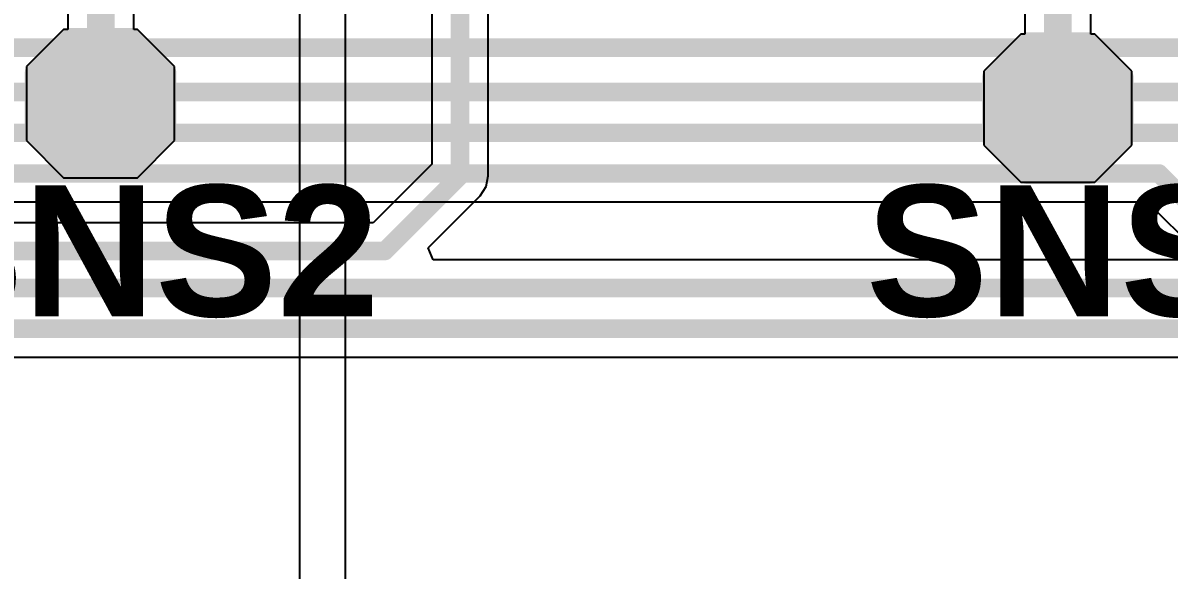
# Model space of a CAD drawing. Header units: inches. Extents: x -11 to 5379, y 0 to 5429.
# Drawn here: x 275.63 to 291.37, y 77.21 to 84.72 of the extents above; entities that cross this region are included whole.
import ezdxf

# ---------------------------------------------------------------- set-up
doc = ezdxf.new("R2010")
doc.units = ezdxf.units.IN
for name, color, linetype in [('Bottom Layer', 5, 'Continuous'), ('PWR', 76, 'Continuous'), ('Top Layer', 1, 'Continuous'), ('Top Overlay', 2, 'Continuous'), ('Top Paste', 8, 'Continuous'), ('Top Solder', 216, 'Continuous')]:
    doc.layers.add(name, color=color, linetype=linetype)
doc.styles.add('Arial_Bold', font='', dxfattribs={"height": 0.2})
doc.styles.get('Arial_Bold').set_extended_font_data('Arial', bold=True)

# ---------------------------------------------------------------- blocks, each defined once
blk = doc.blocks.new('T__________170')
at = {"layer": 'Top Layer'}
blk.add_hatch(color=1, dxfattribs=at).paths.add_polyline_path([(0.381, 0.762), (-0.381, 0.762), (-0.762, 0.381), (-0.762, -0.381), (-0.381, -0.762), (0.381, -0.762), (0.762, -0.381), (0.762, 0.381)])
at = {"layer": 'Top Paste'}
blk.add_hatch(color=8, dxfattribs=at).paths.add_polyline_path([(0.381, 0.762), (-0.381, 0.762), (-0.762, 0.381), (-0.762, -0.381), (-0.381, -0.762), (0.381, -0.762), (0.762, -0.381), (0.762, 0.381)])
at = {"layer": 'Top Solder'}
blk.add_hatch(color=216, dxfattribs=at).paths.add_polyline_path([(0.432, 0.864), (-0.432, 0.864), (-0.864, 0.432), (-0.864, -0.432), (-0.432, -0.864), (0.432, -0.864), (0.864, -0.432), (0.864, 0.432)])
at = {"layer": 'Top Overlay'}
for points in [[(-0.94, 0.432, 0.2, 0.2, 0), (-0.432, 0.94, 0.2, 0.2, 0)], [(0.432, 0.94, 0.2, 0.2, 0), (-0.432, 0.94, 0.2, 0.2, 0)], [(0.94, 0.432, 0.2, 0.2, 0), (0.432, 0.94, 0.2, 0.2, 0)], [(-0.94, -0.432, 0.2, 0.2, 0), (-0.94, 0.432, 0.2, 0.2, 0)], [(0.94, -0.432, 0.2, 0.2, 0), (0.94, 0.432, 0.2, 0.2, 0)], [(-0.432, -0.94, 0.2, 0.2, 0), (-0.94, -0.432, 0.2, 0.2, 0)], [(0.432, -0.94, 0.2, 0.2, 0), (0.94, -0.432, 0.2, 0.2, 0)], [(0.432, -0.94, 0.2, 0.2, 0), (-0.432, -0.94, 0.2, 0.2, 0)]]:
    blk.add_lwpolyline(points, format="xyseb", dxfattribs=at)
for points in [[(-0.482, 0.94, 0.1, 0.1, 1), (-0.382, 0.94, 0.1, 0.1, 1)], [(-0.482, 0.94, 0.1, 0.1, 1), (-0.382, 0.94, 0.1, 0.1, 1)], [(0.382, 0.94, 0.1, 0.1, 1), (0.482, 0.94, 0.1, 0.1, 1)], [(0.382, 0.94, 0.1, 0.1, 1), (0.482, 0.94, 0.1, 0.1, 1)], [(-0.99, 0.432, 0.1, 0.1, 1), (-0.89, 0.432, 0.1, 0.1, 1)], [(-0.99, 0.432, 0.1, 0.1, 1), (-0.89, 0.432, 0.1, 0.1, 1)], [(0.89, 0.432, 0.1, 0.1, 1), (0.99, 0.432, 0.1, 0.1, 1)], [(0.89, 0.432, 0.1, 0.1, 1), (0.99, 0.432, 0.1, 0.1, 1)], [(-0.99, -0.432, 0.1, 0.1, 1), (-0.89, -0.432, 0.1, 0.1, 1)], [(-0.99, -0.432, 0.1, 0.1, 1), (-0.89, -0.432, 0.1, 0.1, 1)], [(0.89, -0.432, 0.1, 0.1, 1), (0.99, -0.432, 0.1, 0.1, 1)], [(0.89, -0.432, 0.1, 0.1, 1), (0.99, -0.432, 0.1, 0.1, 1)], [(-0.482, -0.94, 0.1, 0.1, 1), (-0.382, -0.94, 0.1, 0.1, 1)], [(-0.482, -0.94, 0.1, 0.1, 1), (-0.382, -0.94, 0.1, 0.1, 1)], [(0.382, -0.94, 0.1, 0.1, 1), (0.482, -0.94, 0.1, 0.1, 1)], [(0.382, -0.94, 0.1, 0.1, 1), (0.482, -0.94, 0.1, 0.1, 1)]]:
    blk.add_lwpolyline(points, format="xyseb", close=True, dxfattribs=at)
blk = doc.blocks.new('T__________171')
at = {"layer": 'Top Layer'}
blk.add_hatch(color=1, dxfattribs=at).paths.add_polyline_path([(0.381, 0.762), (-0.381, 0.762), (-0.762, 0.381), (-0.762, -0.381), (-0.381, -0.762), (0.381, -0.762), (0.762, -0.381), (0.762, 0.381)])
at = {"layer": 'Top Paste'}
blk.add_hatch(color=8, dxfattribs=at).paths.add_polyline_path([(0.381, 0.762), (-0.381, 0.762), (-0.762, 0.381), (-0.762, -0.381), (-0.381, -0.762), (0.381, -0.762), (0.762, -0.381), (0.762, 0.381)])
at = {"layer": 'Top Solder'}
blk.add_hatch(color=216, dxfattribs=at).paths.add_polyline_path([(0.432, 0.864), (-0.432, 0.864), (-0.864, 0.432), (-0.864, -0.432), (-0.432, -0.864), (0.432, -0.864), (0.864, -0.432), (0.864, 0.432)])
at = {"layer": 'Top Overlay'}
for points in [[(-0.94, 0.432, 0.2, 0.2, 0), (-0.432, 0.94, 0.2, 0.2, 0)], [(-0.432, 0.94, 0.2, 0.2, 0), (0.432, 0.94, 0.2, 0.2, 0)], [(0.432, 0.94, 0.2, 0.2, 0), (0.94, 0.432, 0.2, 0.2, 0)], [(-0.94, -0.432, 0.2, 0.2, 0), (-0.94, 0.432, 0.2, 0.2, 0)], [(0.94, -0.432, 0.2, 0.2, 0), (0.94, 0.432, 0.2, 0.2, 0)], [(-0.94, -0.432, 0.2, 0.2, 0), (-0.432, -0.94, 0.2, 0.2, 0)], [(0.432, -0.94, 0.2, 0.2, 0), (0.94, -0.432, 0.2, 0.2, 0)], [(-0.432, -0.94, 0.2, 0.2, 0), (0.432, -0.94, 0.2, 0.2, 0)]]:
    blk.add_lwpolyline(points, format="xyseb", dxfattribs=at)
for points in [[(-0.482, 0.94, 0.1, 0.1, 1), (-0.382, 0.94, 0.1, 0.1, 1)], [(-0.482, 0.94, 0.1, 0.1, 1), (-0.382, 0.94, 0.1, 0.1, 1)], [(0.382, 0.94, 0.1, 0.1, 1), (0.482, 0.94, 0.1, 0.1, 1)], [(0.382, 0.94, 0.1, 0.1, 1), (0.482, 0.94, 0.1, 0.1, 1)], [(-0.99, 0.432, 0.1, 0.1, 1), (-0.89, 0.432, 0.1, 0.1, 1)], [(-0.99, 0.432, 0.1, 0.1, 1), (-0.89, 0.432, 0.1, 0.1, 1)], [(0.89, 0.432, 0.1, 0.1, 1), (0.99, 0.432, 0.1, 0.1, 1)], [(0.89, 0.432, 0.1, 0.1, 1), (0.99, 0.432, 0.1, 0.1, 1)], [(-0.99, -0.432, 0.1, 0.1, 1), (-0.89, -0.432, 0.1, 0.1, 1)], [(-0.99, -0.432, 0.1, 0.1, 1), (-0.89, -0.432, 0.1, 0.1, 1)], [(0.89, -0.432, 0.1, 0.1, 1), (0.99, -0.432, 0.1, 0.1, 1)], [(0.89, -0.432, 0.1, 0.1, 1), (0.99, -0.432, 0.1, 0.1, 1)], [(-0.482, -0.94, 0.1, 0.1, 1), (-0.382, -0.94, 0.1, 0.1, 1)], [(-0.482, -0.94, 0.1, 0.1, 1), (-0.382, -0.94, 0.1, 0.1, 1)], [(0.382, -0.94, 0.1, 0.1, 1), (0.482, -0.94, 0.1, 0.1, 1)], [(0.382, -0.94, 0.1, 0.1, 1), (0.482, -0.94, 0.1, 0.1, 1)]]:
    blk.add_lwpolyline(points, format="xyseb", close=True, dxfattribs=at)

msp = doc.modelspace()

# ---------------------------------------------------------------- linework, layer by layer
at = {"layer": 'Bottom Layer'}
for p, q in [((251.067, 82.269), (291.069, 82.269)), ((291.069, 82.269), (312.057, 61.282))]:
    msp.add_line(p, q, dxfattribs=at)
for points in [[(233.856, 84.385, 0.254, 0.254, 0), (291.994, 84.385, 0.254, 0.254, 0)], [(234.109, 83.775, 0.254, 0.254, 0), (291.741, 83.775, 0.254, 0.254, 0)], [(234.34, 83.216, 0.254, 0.254, 0), (291.51, 83.216, 0.254, 0.254, 0)], [(234.627, 82.658, 0.254, 0.254, 0), (291.23, 82.658, 0.254, 0.254, 0)], [(291.23, 82.658, 0.254, 0.254, 0), (312.445, 61.443, 0.254, 0.254, 0)]]:
    msp.add_lwpolyline(points, format="xyseb", dxfattribs=at)
msp.add_lwpolyline([(291.167, 82.658, 0.127, 0.127, 1), (291.294, 82.658, 0.127, 0.127, 1)], format="xyseb", close=True, dxfattribs=at)
msp.add_lwpolyline([(291.167, 82.658, 0.127, 0.127, 1), (291.294, 82.658, 0.127, 0.127, 1)], format="xyseb", close=True, dxfattribs=at)
at = {"layer": 'PWR'}
for p, q in [((280.06, 71.967), (280.06, 92.812)), ((279.425, 92.177), (279.425, 72.304))]:
    msp.add_line(p, q, dxfattribs=at)
at = {"layer": 'Top Layer'}
for p, q in [((281.243, 90.307), (281.243, 82.787)), ((282.02, 82.626), (282.02, 90.146)), ((276.247, 84.982), (276.247, 84.632)), ((277.153, 84.632), (277.153, 84.982)), ((289.388, 84.972), (289.388, 84.571)), ((290.295, 84.571), (290.295, 84.972)), ((276.186, 84.632), (275.678, 84.124)), ((276.247, 84.632), (276.186, 84.632)), ((277.202, 84.632), (277.153, 84.632)), ((277.71, 84.124), (277.202, 84.632)), ((289.334, 84.571), (288.826, 84.063)), ((289.388, 84.571), (289.334, 84.571)), ((290.35, 84.571), (290.295, 84.571)), ((290.858, 84.063), (290.35, 84.571)), ((275.678, 84.124), (275.678, 83.108)), ((277.71, 83.108), (277.71, 84.124)), ((288.826, 84.063), (288.826, 83.047)), ((290.858, 83.047), (290.858, 84.063)), ((275.678, 83.108), (276.186, 82.6)), ((277.202, 82.6), (277.71, 83.108)), ((288.826, 83.047), (289.334, 82.539)), ((290.35, 82.539), (290.858, 83.047)), ((281.243, 82.787), (280.438, 81.982)), ((276.186, 82.6), (277.202, 82.6)), ((281.991, 82.478), (282.02, 82.626)), ((289.334, 82.539), (290.35, 82.539)), ((281.193, 81.638), (281.906, 82.352)), ((281.906, 82.352), (281.991, 82.478)), ((280.438, 81.982), (265.844, 81.982)), ((281.261, 81.474), (281.193, 81.638)), ((293.268, 81.474), (281.261, 81.474)), ((266.41, 80.138), (306.503, 80.138))]:
    msp.add_line(p, q, dxfattribs=at)
for points in [[(281.632, 82.626, 0.254, 0.254, 0), (281.632, 90.307, 0.254, 0.254, 0)], [(276.7, 83.622, 0.381, 0.381, 0), (276.7, 85.68, 0.381, 0.381, 0)], [(289.842, 83.555, 0.381, 0.381, 0), (289.842, 85.676, 0.381, 0.381, 0)], [(276.694, 83.616, 0.381, 0.381, 0), (276.7, 83.622, 0.381, 0.381, 0)], [(289.841, 83.556, 0.381, 0.381, 0), (289.842, 83.555, 0.381, 0.381, 0)], [(280.599, 81.593, 0.254, 0.254, 0), (281.632, 82.626, 0.254, 0.254, 0)], [(265.555, 81.593, 0.254, 0.254, 0), (280.599, 81.593, 0.254, 0.254, 0)], [(265.927, 81.085, 0.254, 0.254, 0), (293.429, 81.085, 0.254, 0.254, 0)], [(266.249, 80.527, 0.254, 0.254, 0), (306.503, 80.527, 0.254, 0.254, 0)]]:
    msp.add_lwpolyline(points, format="xyseb", dxfattribs=at)
for points in [[(276.598, 83.616, 0.191, 0.191, 1), (276.789, 83.616, 0.191, 0.191, 1)], [(276.605, 83.622, 0.191, 0.191, 1), (276.795, 83.622, 0.191, 0.191, 1)], [(276.605, 83.622, 0.191, 0.191, 1), (276.795, 83.622, 0.191, 0.191, 1)], [(289.746, 83.555, 0.191, 0.191, 1), (289.937, 83.555, 0.191, 0.191, 1)], [(289.746, 83.556, 0.191, 0.191, 1), (289.937, 83.556, 0.191, 0.191, 1)], [(289.746, 83.555, 0.191, 0.191, 1), (289.937, 83.555, 0.191, 0.191, 1)], [(281.568, 82.626, 0.127, 0.127, 1), (281.695, 82.626, 0.127, 0.127, 1)], [(281.568, 82.626, 0.127, 0.127, 1), (281.695, 82.626, 0.127, 0.127, 1)], [(280.535, 81.593, 0.127, 0.127, 1), (280.662, 81.593, 0.127, 0.127, 1)], [(280.535, 81.593, 0.127, 0.127, 1), (280.662, 81.593, 0.127, 0.127, 1)]]:
    msp.add_lwpolyline(points, format="xyseb", close=True, dxfattribs=at)

# ---------------------------------------------------------------- block references
at = {"rotation": 270}
msp.add_blockref('T__________170', (276.694, 83.616), dxfattribs=at)
msp.add_blockref('T__________171', (289.842, 83.555))

# ---------------------------------------------------------------- texts
at = {"layer": 'Top Overlay', "style": 'Arial_Bold'}
for s, p in [('SNS2', (273.953, 80.697)), ('SNS3', (287.208, 80.697))]:
    msp.add_text(s, height=1.8, rotation=360, dxfattribs=at).set_placement(p)

doc.saveas('drawing.dxf')
